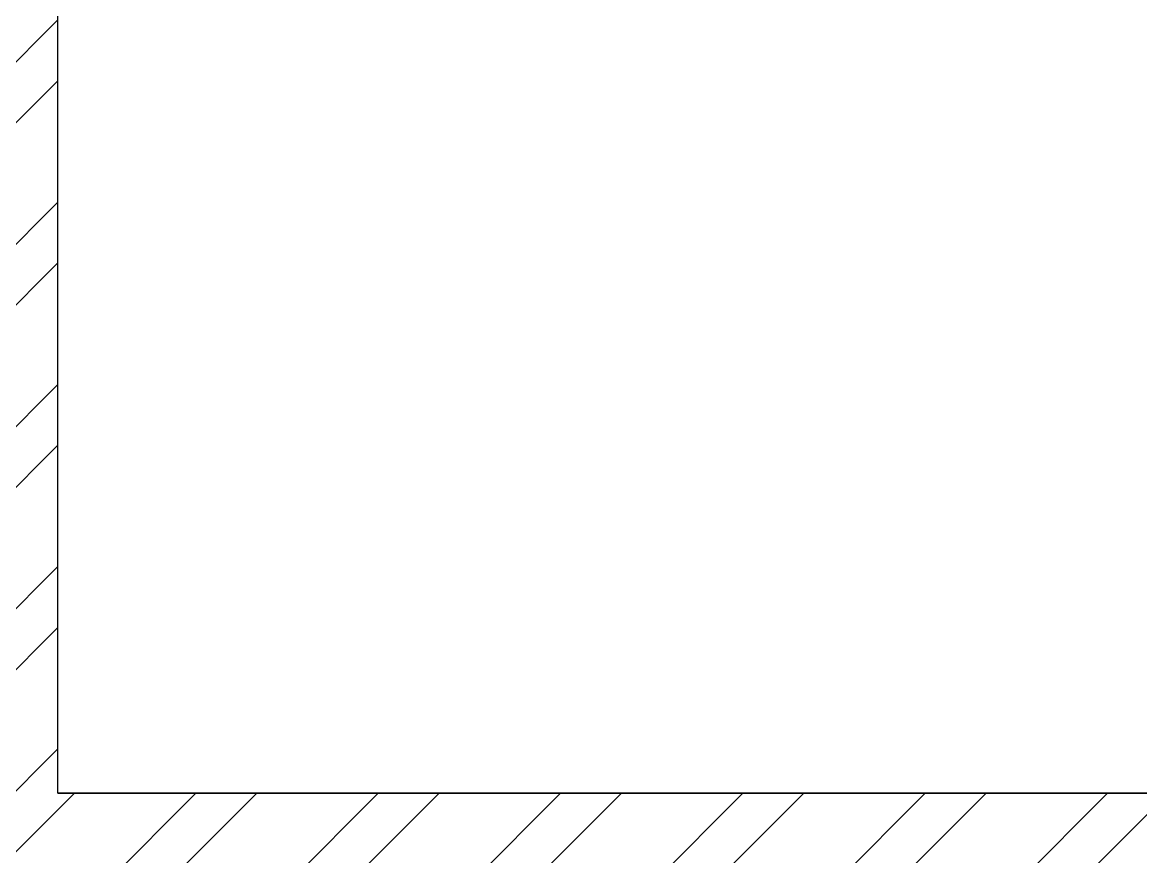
# Model space of a CAD drawing. Header units: inches. Extents: x 3094 to 3721, y -16790 to -15753.
# Drawn here: x 3182.58 to 3215.1, y -15859.18 to -15834.9 of the extents above; entities that cross this region are included whole.
import ezdxf

# ---------------------------------------------------------------- set-up
doc = ezdxf.new("R2010")
doc.units = ezdxf.units.IN
doc.header["$LTSCALE"] = 25
doc.header["$MEASUREMENT"] = 0
doc.layers.add('PP-TOILET 1', color=34, linetype='Continuous', true_color=0x994200)
doc.layers.add('SDA - Brick Wall', color=7, linetype='Continuous', lineweight=30)
doc.layers.add('SDA - Hatch Lite', color=252, linetype='Continuous', lineweight=0)

msp = doc.modelspace()

# ---------------------------------------------------------------- hatches: boundary and pattern name
at = {"layer": 'SDA - Hatch Lite'}
h = msp.add_hatch(dxfattribs=at)
h.set_pattern_fill('ANSI32', color=256, scale=10)
h.set_pattern_definition([(45, (3081.9256, -16917.6346), (-2.65165, 2.65165), []), (45, (3083.6934, -16917.6346), (-2.65165, 2.65165), [])])
h.paths.add_polyline_path([(3183.616, -15861.796), (3223.144, -15861.796), (3223.144, -15857.338), (3183.616, -15857.338), (3183.616, -15797.579), (3174.561, -15797.579), (3174.561, -15997.74), (3183.616, -15997.74)])
h.paths.add_polyline_path([(3292.639, -15851.835), (3292.639, -15857.338), (3253.144, -15857.338), (3253.144, -15861.796), (3301.694, -15861.796), (3301.694, -15851.835)])
h.paths.add_polyline_path([(3292.639, -15815.79), (3301.694, -15815.79), (3301.694, -15797.579), (3292.639, -15797.579)])
h.paths.add_polyline_path([(3301.694, -15915.898), (3292.639, -15915.898), (3292.639, -15997.74), (3301.694, -15997.74)])

# ---------------------------------------------------------------- linework, layer by layer
at = {"layer": 'PP-TOILET 1'}
msp.add_lwpolyline([(3183.616, -15788.547), (3292.639, -15788.547), (3292.639, -15857.338), (3183.616, -15857.338)], close=True, dxfattribs=at)
at = {"layer": 'SDA - Brick Wall'}
for q in [(3183.616, -15797.579), (3223.144, -15857.338)]:
    msp.add_line((3183.616, -15857.338), q, dxfattribs=at)

doc.saveas('drawing.dxf')
